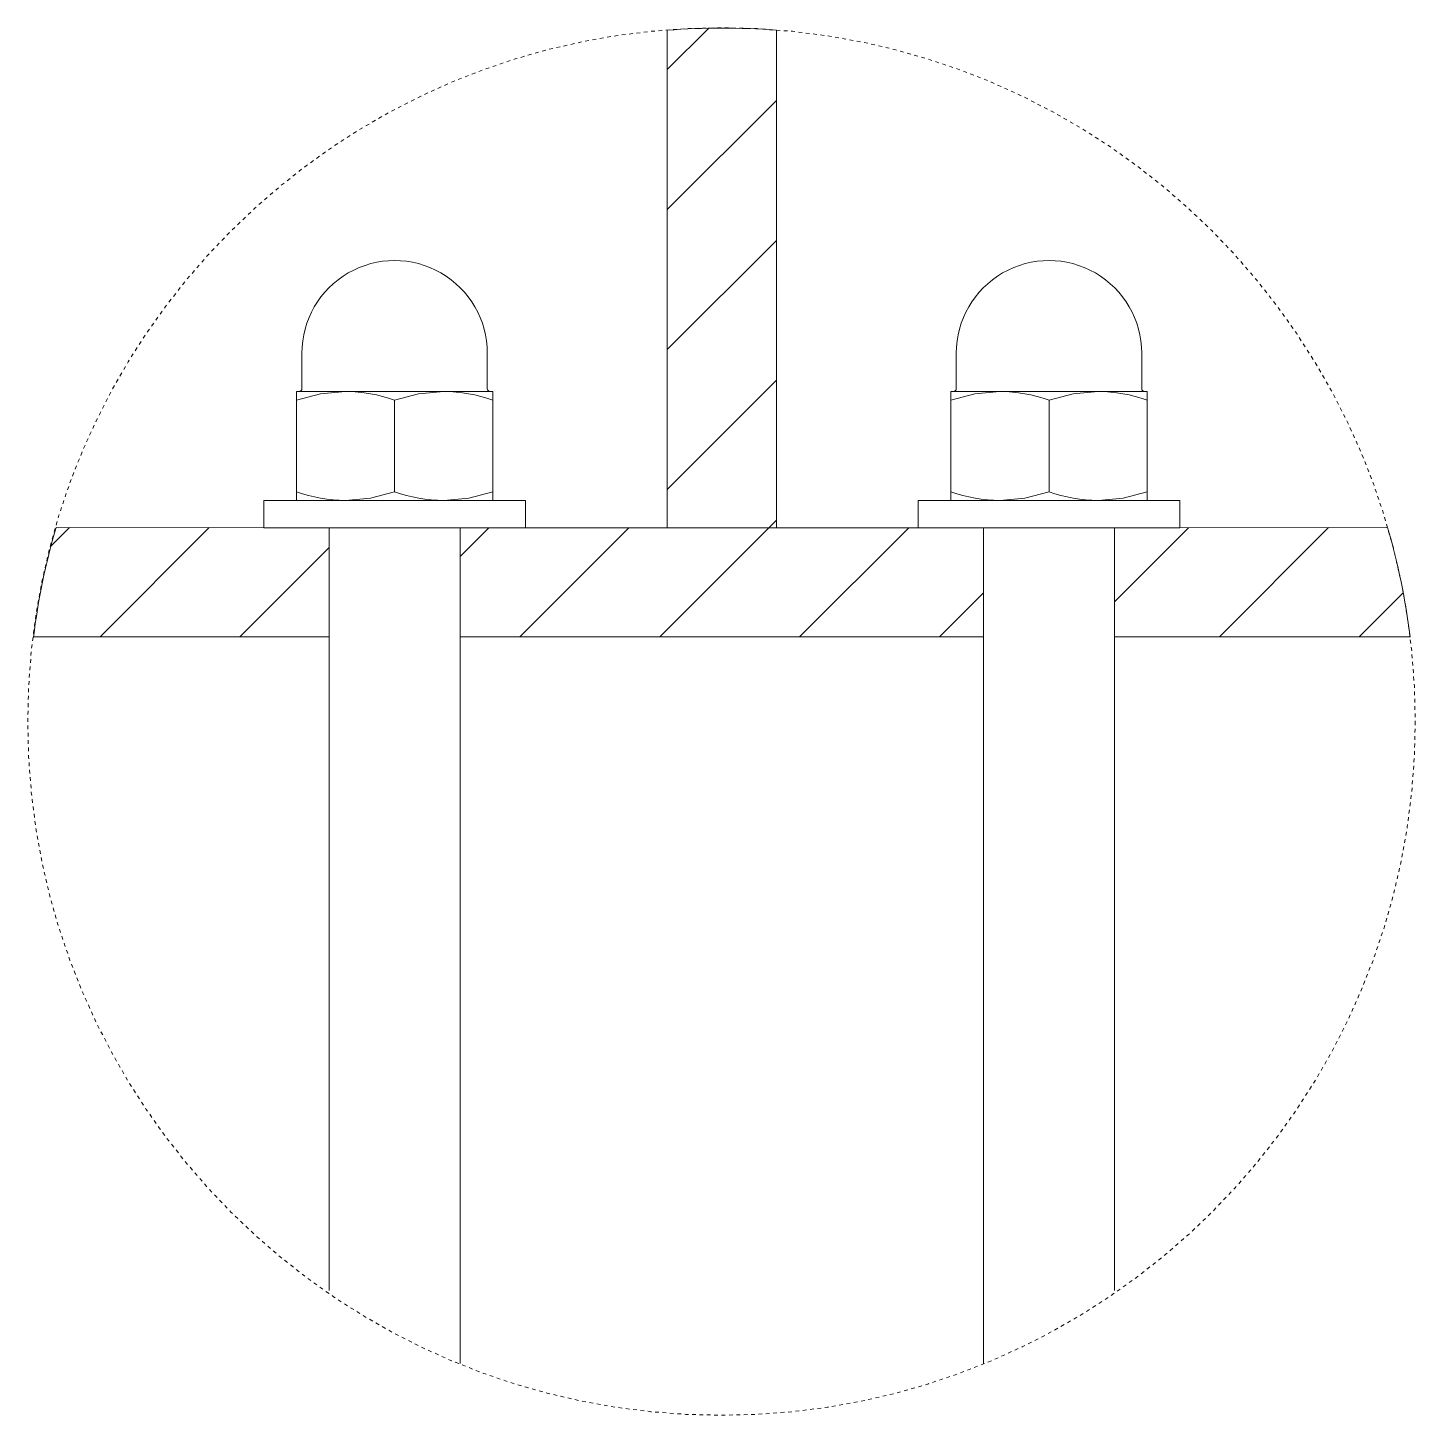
# Model space of a CAD drawing. Header units: inches. Extents: x 6 to 196, y 6 to 118.
# Drawn here: x 131.97 to 169.54, y 24.11 to 61.68 of the extents above; entities that cross this region are included whole.
import ezdxf

# ---------------------------------------------------------------- set-up
doc = ezdxf.new("R2010")
doc.units = ezdxf.units.IN
doc.linetypes.add('HIDDEN', pattern=[1.905, 1.27, -0.635])
doc.layers.add('ZANO_R', color=7, linetype='Continuous', lineweight=0)
doc.layers.add('ZANO_R_przerywana', color=250, linetype='HIDDEN', lineweight=0)

msp = doc.modelspace()

# ---------------------------------------------------------------- linework, layer by layer
at = {"layer": 'ZANO_R'}
for p, q in [((149.28512, 60.54628), (150.40626, 61.66742)), ((149.28512, 61.61264), (149.28512, 48.14216)), ((152.23789, 61.61264), (152.23789, 48.14216)), ((149.28512, 56.75819), (152.23789, 59.71096)), ((149.28512, 52.97009), (152.23789, 55.92287)), ((139.39334, 52.8666), (139.39334, 51.90695)), ((144.41304, 51.90695), (144.41304, 52.8666)), ((157.10998, 52.8666), (157.10998, 51.90695)), ((162.12968, 51.90695), (162.12968, 52.8666)), ((149.28512, 49.182), (152.23789, 52.13477)), ((139.24569, 51.59577), (139.24569, 51.83313)), ((140.57443, 51.83313), (139.24569, 51.83313)), ((139.24569, 51.59577), (139.89668, 51.76798)), ((139.24569, 51.59577), (139.24569, 49.11771)), ((139.89668, 51.76798), (140.57443, 51.83313)), ((143.23193, 51.83313), (140.57443, 51.83313)), ((141.90319, 51.59577), (142.55417, 51.76798)), ((141.90319, 51.59577), (141.90319, 49.11771)), ((142.55417, 51.76798), (143.23193, 51.83313)), ((144.56069, 51.83313), (143.23193, 51.83313)), ((144.56069, 51.59577), (144.56069, 51.83313)), ((144.56069, 51.59577), (144.56069, 49.11771)), ((156.96233, 51.59577), (156.96233, 51.83313)), ((158.29107, 51.83313), (156.96233, 51.83313)), ((156.96233, 51.59577), (157.61332, 51.76798)), ((156.96233, 51.59577), (156.96233, 49.11771)), ((157.61332, 51.76798), (158.29107, 51.83313)), ((160.94857, 51.83313), (158.29107, 51.83313)), ((159.61983, 51.59577), (160.27082, 51.76798)), ((159.61983, 51.59577), (159.61983, 49.11771)), ((160.27082, 51.76798), (160.94857, 51.83313)), ((162.27733, 51.83313), (160.94857, 51.83313)), ((162.27733, 51.59577), (162.27733, 51.83313)), ((162.27733, 51.59577), (162.27733, 49.11771)), ((138.35985, 48.88036), (138.35985, 48.14217)), ((145.44651, 48.88036), (138.35985, 48.88036)), ((139.24569, 48.88036), (139.24569, 49.11771)), ((141.2522, 48.9455), (140.57443, 48.88036)), ((141.90319, 49.11771), (141.2522, 48.9455)), ((143.90968, 48.9455), (143.23193, 48.88036)), ((144.56069, 49.11771), (143.90968, 48.9455)), ((144.56069, 48.88036), (144.56069, 49.11771)), ((145.44651, 48.14217), (145.44651, 48.88036)), ((156.0765, 48.88036), (156.0765, 48.14217)), ((163.16315, 48.88036), (156.0765, 48.88036)), ((156.96233, 48.88036), (156.96233, 49.11771)), ((158.96883, 48.9455), (158.29107, 48.88036)), ((159.61983, 49.11771), (158.96883, 48.9455)), ((161.62633, 48.9455), (160.94857, 48.88036)), ((162.27733, 49.11771), (161.62633, 48.9455)), ((162.27733, 48.88036), (162.27733, 49.11771)), ((163.16315, 48.14217), (163.16315, 48.88036)), ((132.5987, 47.64796), (133.0992, 48.14846)), ((132.73714, 48.14878), (140.13152, 48.14216)), ((133.92823, 45.18939), (136.88391, 48.14507)), ((145.44651, 48.14217), (138.35985, 48.14217)), ((140.13152, 45.18939), (140.13152, 48.14216)), ((140.13152, 48.14216), (140.13152, 27.9613)), ((143.67485, 45.18939), (143.67485, 48.14216)), ((143.67485, 48.14216), (157.84816, 48.14216)), ((143.67485, 48.14216), (143.67485, 25.5118)), ((143.67485, 47.35982), (144.45719, 48.14216)), ((145.29251, 45.18939), (148.24528, 48.14216)), ((149.0806, 45.18939), (152.03338, 48.14216)), ((152.23789, 48.14216), (149.28512, 48.14216)), ((152.03338, 48.14216), (152.23789, 48.34668)), ((152.8687, 45.18939), (155.82147, 48.14216)), ((163.16315, 48.14217), (156.0765, 48.14217)), ((157.84816, 48.14216), (157.84816, 45.18939)), ((157.84816, 48.14216), (157.84816, 25.5118)), ((168.78587, 48.14878), (161.39149, 48.14216)), ((163.39946, 48.14396), (161.39149, 46.13599)), ((161.39149, 45.18939), (161.39149, 48.14216)), ((161.39149, 48.14216), (161.39149, 27.49414)), ((167.19095, 48.14735), (164.23298, 45.18939)), ((137.71632, 45.18939), (140.13152, 47.60459)), ((156.65679, 45.18939), (157.84816, 46.38076)), ((169.20984, 46.37815), (168.02108, 45.18939)), ((140.13152, 45.18939), (132.12808, 45.18939)), ((157.84816, 45.18939), (143.67485, 45.18939)), ((161.39149, 45.18939), (169.39494, 45.18939)), ((140.13152, 29.42953), (140.13152, 27.49414))]:
    msp.add_line(p, q, dxfattribs=at)
for centre, radius, start, end in [((150.76151, 42.89685), 18.77393, 85.489588, 94.510412), ((141.90319, 52.86661), 2.50985, 359.999731, 180.000269), ((159.61983, 52.86661), 2.50985, 359.999731, 180.000269), ((139.3195, 51.90696), 0.07384, 270.002935, 359.990235), ((144.48688, 51.90696), 0.07384, 180.009765, 269.997065), ((157.03614, 51.90696), 0.07384, 270.002935, 359.990235), ((162.20352, 51.90696), 0.07384, 180.009767, 269.983403), ((140.54046, 47.80504), 4.02823, 70.226957, 89.516766), ((143.19796, 47.80504), 4.02823, 70.226957, 89.516766), ((158.2571, 47.80504), 4.02823, 70.226957, 89.516766), ((160.9146, 47.80504), 4.02823, 70.226957, 89.516766), ((140.60844, 52.90869), 4.02848, 250.227931, 269.516264), ((143.26594, 52.90869), 4.02848, 250.227931, 269.516264), ((158.32508, 52.90869), 4.02848, 250.227931, 269.516264), ((160.98258, 52.90869), 4.02848, 250.227931, 269.516264), ((150.7532, 42.89685), 18.76596, 163.747855, 173.014484), ((150.7532, 42.89685), 18.78191, 7.011071, 16.237961)]:
    msp.add_arc(centre, radius, start, end, dxfattribs=at)
at = {"layer": 'ZANO_R_przerywana', "ltscale": 0.05}
msp.add_circle((150.7532, 42.89685), 18.78191, dxfattribs=at)

doc.saveas('drawing.dxf')
